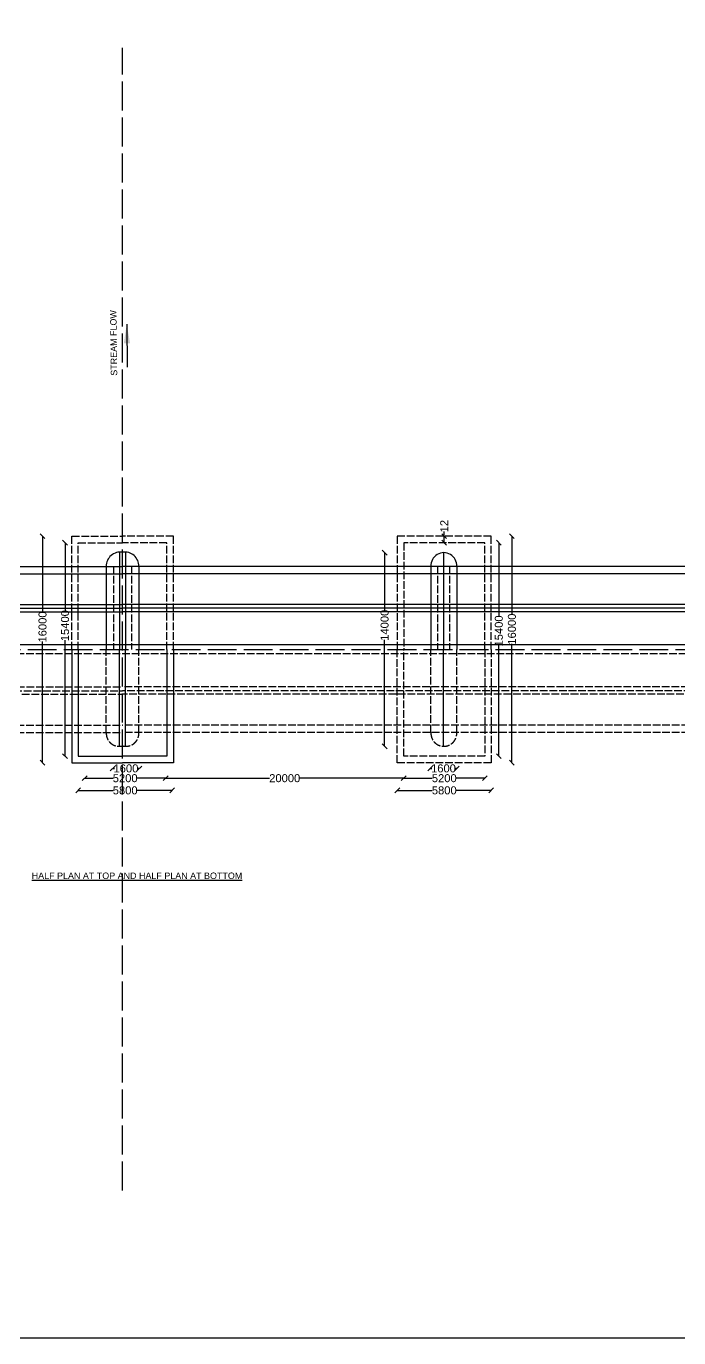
# Model space of a CAD drawing. Header units: millimetres. Extents: x 5124 to 3252586, y 2311 to 45846679.
# Drawn here: x 3092263 to 3133066, y 45712016 to 45793984 of the extents above; entities that cross this region are included whole.
import ezdxf

# ---------------------------------------------------------------- set-up
doc = ezdxf.new("R2010")
doc.units = ezdxf.units.MM
doc.header["$MEASUREMENT"] = 0
doc.linetypes.add('ACAD_ISO02W100', pattern=[15, 12, -3])
for name, color, linetype in [('DIMENSION', 7, 'Continuous'), ('DRAWING', 7, 'Continuous'), ('TEXT', 7, 'Continuous')]:
    doc.layers.add(name, color=color, linetype=linetype)
doc.styles.get("Standard").update_dxf_attribs({"font": 'arial.ttf'})
doc.dimstyles.get("Standard").update_dxf_attribs({"dimtxt": 500, "dimasz": 300, "dimexe": 0.18, "dimexo": 0.0625, "dimgap": 0.09, "dimtad": 0, "dimdec": 0, "dimzin": 0, "dimdsep": 46, "dimtxsty": 'Standard', "dimblk": 'OBLIQUE', "dimcen": 0.09, "dimse1": 1, "dimse2": 1, "dimadec": 0, "dimazin": 0, "dimtfac": 1, "dimtdec": 0, "dimtofl": 0, "dimtmove": 0, "dimatfit": 3, "dimfxl": 1, "dimtolj": 1, "dimtzin": 0, "dimarcsym": 0})

# ---------------------------------------------------------------- blocks, each defined once
blk = doc.blocks.new('_Oblique')
at = {"color": 0, "linetype": 'ByBlock', "lineweight": -2}
blk.add_line((-0.5, -0.5), (0.5, 0.5), dxfattribs=at)
blk = doc.blocks.new('*D114')
at = {"layer": 'Defpoints', "color": 0, "transparency": 16777216}
for p in [(3097666, 45747957), (3099335, 45747957), (3099335, 45747598)]:
    blk.add_point(p, dxfattribs=at)
at = {"layer": 'DIMENSION', "color": 0, "lineweight": -2, "transparency": 16777216}
for p, q in [((3097666, 45747598), (3097778, 45747598)), ((3099335, 45747598), (3099222, 45747598))]:
    blk.add_line(p, q, dxfattribs=at)
at = {"layer": 'DIMENSION', "color": 0, "lineweight": -2, "transparency": 16777216, "xscale": 300, "yscale": 300, "zscale": 300, "rotation": 180}
blk.add_blockref('_Oblique', (3097666, 45747598), dxfattribs=at)
at = {"layer": 'DIMENSION', "color": 0, "lineweight": -2, "transparency": 16777216, "xscale": 300, "yscale": 300, "zscale": 300}
blk.add_blockref('_Oblique', (3099335, 45747598), dxfattribs=at)
at = {"layer": 'DIMENSION', "color": 0, "transparency": 16777216, "insert": (3098500, 45747598), "char_height": 500, "attachment_point": 5}
blk.add_mtext('\\A1;1600', dxfattribs=at)
blk = doc.blocks.new('*D115')
at = {"layer": 'Defpoints', "color": 0, "transparency": 16777216}
for p in [(3095916, 45748359), (3100986, 45748359), (3100986, 45746985)]:
    blk.add_point(p, dxfattribs=at)
at = {"layer": 'DIMENSION', "color": 0, "lineweight": -2, "transparency": 16777216}
for p, q in [((3095916, 45746985), (3097706, 45746985)), ((3100986, 45746985), (3099197, 45746985))]:
    blk.add_line(p, q, dxfattribs=at)
at = {"layer": 'DIMENSION', "color": 0, "lineweight": -2, "transparency": 16777216, "xscale": 300, "yscale": 300, "zscale": 300, "rotation": 180}
blk.add_blockref('_Oblique', (3095916, 45746985), dxfattribs=at)
at = {"layer": 'DIMENSION', "color": 0, "lineweight": -2, "transparency": 16777216, "xscale": 300, "yscale": 300, "zscale": 300}
blk.add_blockref('_Oblique', (3100986, 45746985), dxfattribs=at)
at = {"layer": 'DIMENSION', "color": 0, "transparency": 16777216, "insert": (3098451, 45746985), "char_height": 500, "attachment_point": 5}
blk.add_mtext('\\A1;5200', dxfattribs=at)
blk = doc.blocks.new('*D116')
at = {"layer": 'Defpoints', "color": 0, "transparency": 16777216}
for p in [(3095514, 45747957), (3101389, 45747957), (3101389, 45746225)]:
    blk.add_point(p, dxfattribs=at)
at = {"layer": 'DIMENSION', "color": 0, "lineweight": -2, "transparency": 16777216}
for p, q in [((3095514, 45746225), (3097706, 45746225)), ((3101389, 45746225), (3099197, 45746225))]:
    blk.add_line(p, q, dxfattribs=at)
at = {"layer": 'DIMENSION', "color": 0, "lineweight": -2, "transparency": 16777216, "xscale": 300, "yscale": 300, "zscale": 300, "rotation": 180}
blk.add_blockref('_Oblique', (3095514, 45746225), dxfattribs=at)
at = {"layer": 'DIMENSION', "color": 0, "lineweight": -2, "transparency": 16777216, "xscale": 300, "yscale": 300, "zscale": 300}
blk.add_blockref('_Oblique', (3101389, 45746225), dxfattribs=at)
at = {"layer": 'DIMENSION', "color": 0, "transparency": 16777216, "insert": (3098451, 45746225), "char_height": 500, "attachment_point": 5}
blk.add_mtext('\\A1;5800', dxfattribs=at)
blk = doc.blocks.new('*D117')
at = {"layer": 'Defpoints', "color": 0, "transparency": 16777216}
for p in [(3095568, 45761707), (3094690, 45748359), (3095568, 45748359)]:
    blk.add_point(p, dxfattribs=at)
at = {"layer": 'DIMENSION', "color": 0, "lineweight": -2, "transparency": 16777216}
for p, q in [((3094690, 45761707), (3094690, 45757439)), ((3094690, 45748359), (3094690, 45755606))]:
    blk.add_line(p, q, dxfattribs=at)
at = {"layer": 'DIMENSION', "color": 0, "lineweight": -2, "transparency": 16777216, "xscale": 300, "yscale": 300, "zscale": 300}
for p, rotation in [((3094690, 45761707), 90), ((3094690, 45748359), 270)]:
    blk.add_blockref('_Oblique', p, dxfattribs=dict(at, rotation=rotation))
at = {"layer": 'DIMENSION', "color": 0, "transparency": 16777216, "insert": (3094690, 45756522), "char_height": 500, "attachment_point": 5, "rotation": 90}
blk.add_mtext('\\A1;15400', dxfattribs=at)
blk = doc.blocks.new('*D118')
at = {"layer": 'Defpoints', "color": 0, "transparency": 16777216}
for p in [(3095165, 45762109), (3093284, 45747957), (3095165, 45747957)]:
    blk.add_point(p, dxfattribs=at)
at = {"layer": 'DIMENSION', "color": 0, "lineweight": -2, "transparency": 16777216}
for p, q in [((3093284, 45762109), (3093284, 45757355)), ((3093284, 45747957), (3093284, 45755522))]:
    blk.add_line(p, q, dxfattribs=at)
at = {"layer": 'DIMENSION', "color": 0, "lineweight": -2, "transparency": 16777216, "xscale": 300, "yscale": 300, "zscale": 300}
for p, rotation in [((3093284, 45762109), 90), ((3093284, 45747957), 270)]:
    blk.add_blockref('_Oblique', p, dxfattribs=dict(at, rotation=rotation))
at = {"layer": 'DIMENSION', "color": 0, "transparency": 16777216, "insert": (3093284, 45756439), "char_height": 500, "attachment_point": 5, "rotation": 90}
blk.add_mtext('\\A1;16000', dxfattribs=at)
blk = doc.blocks.new('*D152')
at = {"layer": 'Defpoints', "color": 0, "transparency": 16777216}
for p in [(3117519, 45747957), (3119187, 45747957), (3117519, 45747598)]:
    blk.add_point(p, dxfattribs=at)
at = {"layer": 'DIMENSION', "color": 0, "lineweight": -2, "transparency": 16777216}
for p, q in [((3117519, 45747598), (3117631, 45747598)), ((3119187, 45747598), (3119075, 45747598))]:
    blk.add_line(p, q, dxfattribs=at)
at = {"layer": 'DIMENSION', "color": 0, "lineweight": -2, "transparency": 16777216, "xscale": 300, "yscale": 300, "zscale": 300, "rotation": 180}
blk.add_blockref('_Oblique', (3117519, 45747598), dxfattribs=at)
at = {"layer": 'DIMENSION', "color": 0, "lineweight": -2, "transparency": 16777216, "xscale": 300, "yscale": 300, "zscale": 300}
blk.add_blockref('_Oblique', (3119187, 45747598), dxfattribs=at)
at = {"layer": 'DIMENSION', "color": 0, "transparency": 16777216, "insert": (3118353, 45747598), "char_height": 500, "attachment_point": 5}
blk.add_mtext('\\A1;1600', dxfattribs=at)
blk = doc.blocks.new('*D153')
at = {"layer": 'Defpoints', "color": 0, "transparency": 16777216}
for p in [(3115867, 45748359), (3120937, 45748359), (3115867, 45746985)]:
    blk.add_point(p, dxfattribs=at)
at = {"layer": 'DIMENSION', "color": 0, "lineweight": -2, "transparency": 16777216}
for p, q in [((3115867, 45746985), (3117656, 45746985)), ((3120937, 45746985), (3119148, 45746985))]:
    blk.add_line(p, q, dxfattribs=at)
at = {"layer": 'DIMENSION', "color": 0, "lineweight": -2, "transparency": 16777216, "xscale": 300, "yscale": 300, "zscale": 300, "rotation": 180}
blk.add_blockref('_Oblique', (3115867, 45746985), dxfattribs=at)
at = {"layer": 'DIMENSION', "color": 0, "lineweight": -2, "transparency": 16777216, "xscale": 300, "yscale": 300, "zscale": 300}
blk.add_blockref('_Oblique', (3120937, 45746985), dxfattribs=at)
at = {"layer": 'DIMENSION', "color": 0, "transparency": 16777216, "insert": (3118402, 45746985), "char_height": 500, "attachment_point": 5}
blk.add_mtext('\\A1;5200', dxfattribs=at)
blk = doc.blocks.new('*D154')
at = {"layer": 'Defpoints', "color": 0, "transparency": 16777216}
for p in [(3115464, 45747957), (3121339, 45747957), (3115464, 45746225)]:
    blk.add_point(p, dxfattribs=at)
at = {"layer": 'DIMENSION', "color": 0, "lineweight": -2, "transparency": 16777216}
for p, q in [((3115464, 45746225), (3117656, 45746225)), ((3121339, 45746225), (3119148, 45746225))]:
    blk.add_line(p, q, dxfattribs=at)
at = {"layer": 'DIMENSION', "color": 0, "lineweight": -2, "transparency": 16777216, "xscale": 300, "yscale": 300, "zscale": 300, "rotation": 180}
blk.add_blockref('_Oblique', (3115464, 45746225), dxfattribs=at)
at = {"layer": 'DIMENSION', "color": 0, "lineweight": -2, "transparency": 16777216, "xscale": 300, "yscale": 300, "zscale": 300}
blk.add_blockref('_Oblique', (3121339, 45746225), dxfattribs=at)
at = {"layer": 'DIMENSION', "color": 0, "transparency": 16777216, "insert": (3118402, 45746225), "char_height": 500, "attachment_point": 5}
blk.add_mtext('\\A1;5800', dxfattribs=at)
blk = doc.blocks.new('*D155')
at = {"layer": 'Defpoints', "color": 0, "transparency": 16777216}
for p in [(3114674, 45761084), (3118354, 45761084), (3118376, 45748982)]:
    blk.add_point(p, dxfattribs=at)
at = {"layer": 'DIMENSION', "color": 0, "lineweight": -2, "transparency": 16777216}
for p, q in [((3114674, 45761084), (3114674, 45757461)), ((3114674, 45748982), (3114674, 45755628))]:
    blk.add_line(p, q, dxfattribs=at)
at = {"layer": 'DIMENSION', "color": 0, "lineweight": -2, "transparency": 16777216, "xscale": 300, "yscale": 300, "zscale": 300}
for p, rotation in [((3114674, 45761084), 90), ((3114674, 45748982), 270)]:
    blk.add_blockref('_Oblique', p, dxfattribs=dict(at, rotation=rotation))
at = {"layer": 'DIMENSION', "color": 0, "transparency": 16777216, "insert": (3114674, 45756545), "char_height": 500, "attachment_point": 5, "rotation": 90}
blk.add_mtext('\\A1;14000', dxfattribs=at)
blk = doc.blocks.new('*D156')
at = {"layer": 'Defpoints', "color": 0, "transparency": 16777216}
for p in [(3120937, 45761707), (3120937, 45748359), (3121814, 45748359)]:
    blk.add_point(p, dxfattribs=at)
at = {"layer": 'DIMENSION', "color": 0, "lineweight": -2, "transparency": 16777216}
for p, q in [((3121814, 45761707), (3121814, 45757107)), ((3121814, 45748359), (3121814, 45755274))]:
    blk.add_line(p, q, dxfattribs=at)
at = {"layer": 'DIMENSION', "color": 0, "lineweight": -2, "transparency": 16777216, "xscale": 300, "yscale": 300, "zscale": 300}
for p, rotation in [((3121814, 45761707), 90), ((3121814, 45748359), 270)]:
    blk.add_blockref('_Oblique', p, dxfattribs=dict(at, rotation=rotation))
at = {"layer": 'DIMENSION', "color": 0, "transparency": 16777216, "insert": (3121814, 45756190), "char_height": 500, "attachment_point": 5, "rotation": 90}
blk.add_mtext('\\A1;15400', dxfattribs=at)
blk = doc.blocks.new('*D157')
at = {"layer": 'Defpoints', "color": 0, "transparency": 16777216}
for p in [(3121339, 45762109), (3121339, 45747957), (3122633, 45747957)]:
    blk.add_point(p, dxfattribs=at)
at = {"layer": 'DIMENSION', "color": 0, "lineweight": -2, "transparency": 16777216}
for p, q in [((3122633, 45762109), (3122633, 45757221)), ((3122633, 45747957), (3122633, 45755388))]:
    blk.add_line(p, q, dxfattribs=at)
at = {"layer": 'DIMENSION', "color": 0, "lineweight": -2, "transparency": 16777216, "xscale": 300, "yscale": 300, "zscale": 300}
for p, rotation in [((3122633, 45762109), 90), ((3122633, 45747957), 270)]:
    blk.add_blockref('_Oblique', p, dxfattribs=dict(at, rotation=rotation))
at = {"layer": 'DIMENSION', "color": 0, "transparency": 16777216, "insert": (3122633, 45756304), "char_height": 500, "attachment_point": 5, "rotation": 90}
blk.add_mtext('\\A1;16000', dxfattribs=at)
blk = doc.blocks.new('*D176')
at = {"layer": 'Defpoints', "color": 0, "transparency": 16777216}
for p in [(3118402, 45762109), (3118402, 45762109), (3118402, 45761707)]:
    blk.add_point(p, dxfattribs=at)
at = {"layer": 'DIMENSION', "color": 0, "lineweight": -2, "transparency": 16777216}
for p, q in [((3118402, 45762109), (3118402, 45762409)), ((3118402, 45761707), (3118402, 45762109))]:
    blk.add_line(p, q, dxfattribs=at)
at = {"layer": 'DIMENSION', "color": 0, "lineweight": -2, "transparency": 16777216, "xscale": 300, "yscale": 300, "zscale": 300}
for p, rotation in [((3118402, 45762109), 90), ((3118402, 45761707), 270)]:
    blk.add_blockref('_Oblique', p, dxfattribs=dict(at, rotation=rotation))
at = {"layer": 'DIMENSION', "color": 0, "transparency": 16777216, "insert": (3118402, 45762741), "char_height": 500, "attachment_point": 5, "rotation": 90}
blk.add_mtext('\\A1;12', dxfattribs=at)
blk = doc.blocks.new('*D196')
at = {"layer": 'Defpoints', "color": 0, "transparency": 16777216}
for p in [(3100986, 45746985), (3115867, 45746985), (3115867, 45746985)]:
    blk.add_point(p, dxfattribs=at)
at = {"layer": 'DIMENSION', "color": 0, "lineweight": -2, "transparency": 16777216}
for p, q in [((3100986, 45746985), (3107482, 45746985)), ((3115867, 45746985), (3109371, 45746985))]:
    blk.add_line(p, q, dxfattribs=at)
at = {"layer": 'DIMENSION', "color": 0, "lineweight": -2, "transparency": 16777216, "xscale": 300, "yscale": 300, "zscale": 300, "rotation": 180}
blk.add_blockref('_Oblique', (3100986, 45746985), dxfattribs=at)
at = {"layer": 'DIMENSION', "color": 0, "lineweight": -2, "transparency": 16777216, "xscale": 300, "yscale": 300, "zscale": 300}
blk.add_blockref('_Oblique', (3115867, 45746985), dxfattribs=at)
at = {"layer": 'DIMENSION', "color": 0, "transparency": 16777216, "insert": (3108427, 45746985), "char_height": 500, "attachment_point": 5}
blk.add_mtext('\\A1;20000', dxfattribs=at)

msp = doc.modelspace()

# ---------------------------------------------------------------- linework, layer by layer
at = {"layer": 'DRAWING'}
msp.add_lwpolyline([(3235483.2, 45846678.7), (2993828.2, 45846678.7), (2993828.2, 45712015.7), (3235483.2, 45712015.7)], close=True, dxfattribs=at)
at = {"layer": 'DRAWING', "linetype": 'ACAD_ISO02W100', "ltscale": 150}
for points in [[(3098287.6, 45721222.9), (3098287.6, 45792637)], [(2995610.8, 45757418.1), (2995610.8, 45755033), (3199256.4, 45755033), (3199256.4, 45757327.5)]]:
    msp.add_lwpolyline(points, dxfattribs=at)
at = {"layer": 'DRAWING', "linetype": 'ACAD_ISO02W100', "ltscale": 40}
for points in [[(3095111.5, 45755033), (3095111.5, 45762109.2), (3098287.6, 45762109.2)], [(3101463.7, 45755033), (3101463.7, 45762109.2), (3098287.6, 45762109.2)], [(3121339.1, 45755033), (3121339.1, 45762109.2), (3115464.4, 45762109.2), (3115464.4, 45755033)], [(3095514, 45755033), (3095514, 45761706.8), (3098287.6, 45761706.8)], [(3101061.2, 45755033), (3101061.2, 45761706.8), (3098287.6, 45761706.8)], [(3120936.6, 45755033), (3120936.6, 45761706.8), (3115866.8, 45761706.8), (3115866.8, 45755033)], [(3097728.5, 45760227.4), (3097728.5, 45755033)], [(3098846.7, 45760227.4), (3098846.7, 45755033)], [(3117985.3, 45760227.4), (3117985.3, 45755033)], [(3118722.1, 45760227.4), (3118722.1, 45755033)], [(3018460.6, 45754787.9), (3177294.8, 45754787.9)], [(3097268.1, 45749838.5), (3097268.1, 45755033)], [(3099307.1, 45749838.5), (3099307.1, 45755033)], [(3121339.1, 45755033), (3121339.1, 45747956.7), (3115464.4, 45747956.7), (3115464.4, 45755033)], [(3120936.6, 45755033), (3120936.6, 45748359.2), (3115866.8, 45748359.2), (3115866.8, 45755033)], [(3117569.7, 45749838.5), (3117569.7, 45755033)], [(3119182.5, 45749838.5), (3119182.5, 45755033)], [(3024789.5, 45752233), (3098287.6, 45752233)], [(3024914.4, 45752446.2), (3098287.6, 45752446.2)], [(3025083.7, 45752688.8), (3098287.6, 45752688.8)], [(3171491.5, 45752688.8), (3098287.6, 45752688.8)], [(3171660.8, 45752446.2), (3098287.6, 45752446.2)], [(3171785.7, 45752233), (3098287.6, 45752233)], [(3018460.6, 45750309.9), (3098287.6, 45750309.9)], [(3018460.6, 45749838.5), (3098287.6, 45749838.5)], [(3178114.6, 45750309.9), (3098287.6, 45750309.9)], [(3178114.6, 45749838.5), (3098287.6, 45749838.5)]]:
    msp.add_lwpolyline(points, dxfattribs=at)
at = {"layer": 'DRAWING'}
for points in [[(3098097, 45761083.8), (3098097, 45755033)], [(3098478.2, 45761083.8), (3098478.2, 45755033)], [(3118353.6, 45761083.8), (3118353.6, 45755033)], [(3018460.6, 45760227.4), (3098287.6, 45760227.4)], [(3097268.1, 45760227.4), (3097268.1, 45755033)], [(3178114.6, 45760227.4), (3098287.6, 45760227.4)], [(3099307.1, 45760227.4), (3099307.1, 45755033)], [(3117569.7, 45760227.4), (3117569.7, 45755033)], [(3119182.5, 45760227.4), (3119182.5, 45755033)], [(3018460.6, 45759756), (3098287.6, 45759756)], [(3178114.6, 45759756), (3098287.6, 45759756)], [(3024789.5, 45757832.9), (3098287.6, 45757832.9)], [(3171785.7, 45757832.9), (3098287.6, 45757832.9)], [(3024914.4, 45757619.7), (3098287.6, 45757619.7)], [(3025083.7, 45757377.1), (3098287.6, 45757377.1)], [(3171660.8, 45757619.7), (3098287.6, 45757619.7)], [(3171491.5, 45757377.1), (3098287.6, 45757377.1)], [(3018460.6, 45755348.1), (3177294.8, 45755348.1)], [(3095111.5, 45755033), (3095111.5, 45747956.7), (3098287.6, 45747956.7)], [(3095514, 45755033), (3095514, 45748359.2), (3098287.6, 45748359.2)], [(3098097, 45748982.1), (3098097, 45755033)], [(3101463.7, 45755033), (3101463.7, 45747956.7), (3098287.6, 45747956.7)], [(3101061.2, 45755033), (3101061.2, 45748359.2), (3098287.6, 45748359.2)], [(3098478.2, 45748982.1), (3098478.2, 45755033)], [(3118353.6, 45748982.1), (3118353.6, 45755033)]]:
    msp.add_lwpolyline(points, dxfattribs=at)
for centre, radius, start, end in [((3098141.4, 45760246.8), 873.6, 80.21858, 181.272727), ((3098434.8, 45760247.2), 872.5, 358.695743, 99.563513), ((3118376.1, 45760276.2), 807.9, 356.535352, 183.464648)]:
    msp.add_arc(centre, radius, start, end, dxfattribs=at)
at = {"layer": 'DRAWING', "linetype": 'ACAD_ISO02W100', "ltscale": 40}
for centre, start, end in [((3098074.5, 45749789.7), 176.535352, 285.294635), ((3098500.7, 45749789.7), 254.705365, 3.464648), ((3118376.1, 45749789.7), 176.535352, 3.464648)]:
    msp.add_arc(centre, 807.9, start, end, dxfattribs=at)

# ---------------------------------------------------------------- texts
at = {"layer": 'Defpoints'}
msp.add_text('STREAM FLOW', height=400, rotation=90.717044, dxfattribs=at).set_placement((3097955.5, 45772144.6))
at = {"layer": 'TEXT'}
msp.add_text('%%UHALF PLAN AT TOP AND HALF PLAN AT BOTTOM', height=400, dxfattribs=at).set_placement((3092609.3, 45740691.8))

# ---------------------------------------------------------------- dimensions: what is measured, and where the dimension line sits
at = {"layer": 'DIMENSION'}
for base, p1, p2, angle, text, picture, middle in [((3118401.7, 45762109.2), (3118401.7, 45761706.8), (3118401.7, 45762109.2), 90, '12', '*D176', (3118401.7, 45762741.3)), ((3115464.4, 45746225.4), (3121339.1, 45747956.7), (3115464.4, 45747956.7), 180, '5800', '*D154', (3118401.7, 45746225.4)), ((3115866.8, 45746985.3), (3120936.6, 45748359.2), (3115866.8, 45748359.2), 180, '5200', '*D153', (3118401.7, 45746985.3)), ((3117518.5, 45747598.1), (3119187.5, 45747956.7), (3117518.5, 45747956.7), 180, '1600', '*D152', (3118353, 45747598.1))]:
    dim = msp.add_linear_dim(base=base, p1=p1, p2=p2, angle=angle, text=text, dimstyle='Standard', dxfattribs=at)
    dim.commit()
    dim.dimension.update_dxf_attribs({"geometry": picture, "text_midpoint": middle})
for base, p1, p2, text, picture, middle in [((3093284.4, 45747956.7), (3095165.5, 45762109.2), (3095165.5, 45747956.7), '16000', '*D118', (3093284.4, 45756438.9)), ((3122632.9, 45747956.7), (3121339.1, 45762109.2), (3121339.1, 45747956.7), '16000', '*D157', (3122632.9, 45756304.3)), ((3094690.4, 45748359.2), (3095567.9, 45761706.8), (3095567.9, 45748359.2), '15400', '*D117', (3094690.4, 45756522.4)), ((3114673.7, 45761083.8), (3118376.1, 45748981.8), (3118353.6, 45761083.8), '14000', '*D155', (3114673.7, 45756544.8)), ((3121814.2, 45748359.2), (3120936.6, 45761706.8), (3120936.6, 45748359.2), '15400', '*D156', (3121814.2, 45756190.3))]:
    dim = msp.add_linear_dim(base=base, p1=p1, p2=p2, angle=90, text=text, dimstyle='Standard', dxfattribs=at)
    dim.commit()
    dim.dimension.update_dxf_attribs({"geometry": picture, "text_midpoint": middle, "dimtype": 160})
for base, p1, p2, text, picture, middle in [((3101388.7, 45746225.4), (3095514, 45747956.7), (3101388.7, 45747956.7), '5800', '*D116', (3098451.3, 45746225.4)), ((3100986.2, 45746985.3), (3095916.5, 45748359.2), (3100986.2, 45748359.2), '5200', '*D115', (3098451.3, 45746985.3)), ((3099334.5, 45747598.1), (3097665.6, 45747956.7), (3099334.5, 45747956.7), '1600', '*D114', (3098500.1, 45747598.1)), ((3115866.8, 45746985.3), (3100986.2, 45746985.3), (3115866.8, 45746985.3), '20000', '*D196', (3108426.5, 45746985.3))]:
    dim = msp.add_linear_dim(base=base, p1=p1, p2=p2, text=text, dimstyle='Standard', dxfattribs=at)
    dim.commit()
    dim.dimension.update_dxf_attribs({"geometry": picture, "text_midpoint": middle})

# ---------------------------------------------------------------- leaders
at = {"layer": 'DRAWING'}
msp.add_leader([(3098547.8, 45775360), (3098581.4, 45772671)], dimstyle='Standard', override={"dimasz": 1200, "dimgap": 0.09, "dimtad": 0}, dxfattribs=at)

doc.saveas('drawing.dxf')
